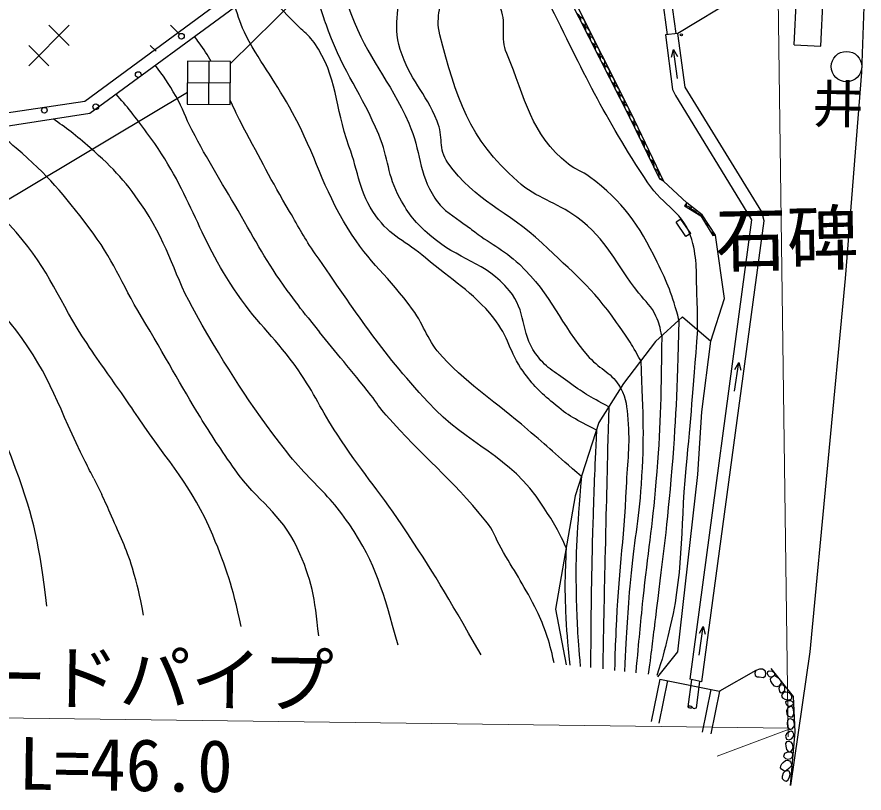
# Model space of a CAD drawing. Units: millimetres, scale not verified. Extents: x 40000 to 680000, y 20000 to 380000.
# Drawn here: x 493148 to 522749, y 272987 to 300103 of the extents above; entities that cross this region are included whole.
import ezdxf
from ezdxf.enums import TextEntityAlignment as Align

# ---------------------------------------------------------------- set-up
doc = ezdxf.new("R2010")
doc.units = ezdxf.units.MM
doc.header["$LTSCALE"] = 1000
for name, color, linetype, lineweight in [('M-BGD', 7, 'Continuous', 25), ('M-BMK-ROW', 30, 'Continuous', 25), ('M-STR-HTXT', 7, 'Continuous', 13)]:
    doc.layers.add(name, color=color, linetype=linetype, lineweight=lineweight)
doc.styles.add('ＭＳ ゴシック', font='')
doc.styles.get('ＭＳ ゴシック').set_extended_font_data('MS Gothic')

# ---------------------------------------------------------------- blocks, each defined once
blk = doc.blocks.new('circle')
at = {"color": 0, "linetype": 'Continuous', "lineweight": -2}
blk.add_circle((0, 0), 1.25, dxfattribs=at)

msp = doc.modelspace()

# ---------------------------------------------------------------- linework, layer by layer
at = {"layer": 'M-BGD'}
for p, q in [((522840, 303126), (522660, 298168)), ((514570, 296561), (511504, 302632)), ((511615, 302681), (514589, 296779)), ((516182, 299519), (515778, 302524)), ((515470, 302483), (515866, 299483)), ((502344, 302170), (495521, 297154)), ((501649, 301100), (495698, 296726)), ((503085, 299678), (501697, 301082)), ((518988, 301190), (516243, 299527)), ((520312, 299128), (520400, 300973)), ((521241, 299084), (521328, 300929)), ((493561, 298400), (494975, 299814)), ((494268, 299814), (494975, 299107)), ((498511, 299814), (498825, 299500)), ((516243, 299527), (515806, 299475)), ((515806, 299475), (516057, 297569)), ((516496, 297646), (516243, 299527)), ((493561, 299107), (494268, 298400)), ((497804, 299107), (498008, 298902)), ((520312, 299128), (521241, 299084)), ((516024, 298696), (516089, 298960)), ((516228, 297957), (516089, 298960)), ((516089, 298960), (516224, 298723)), ((522660, 298168), (522092, 290959)), ((516057, 297569), (516158, 297353)), ((519179, 293293), (516496, 297646)), ((516158, 297353), (518777, 293078)), ((495521, 297154), (492261, 296659)), ((495698, 296726), (492250, 296202)), ((514589, 296779), (515742, 294368)), ((515613, 294434), (514570, 296561)), ((515742, 294368), (515613, 294434)), ((516550, 293607), (515742, 294368)), ((516550, 293607), (516473, 293499)), ((516473, 293499), (517048, 293151)), ((517087, 293186), (516550, 293607)), ((508126, 293342), (508636, 292967)), ((517048, 293151), (517467, 292465)), ((517562, 292476), (517087, 293186)), ((518777, 293078), (518814, 293011)), ((519253, 292983), (519179, 293293)), ((516346, 293042), (516179, 292927)), ((516525, 292427), (516179, 292927)), ((516691, 292542), (516346, 293042)), ((518814, 293011), (516663, 276966)), ((517075, 276877), (519253, 292983)), ((516691, 292542), (516525, 292427)), ((517467, 292465), (517562, 292476)), ((517869, 290266), (517562, 292476)), ((522092, 290959), (520851, 277919)), ((517397, 288772), (517869, 290266)), ((503322, 289585), (503718, 289090)), ((516406, 289625), (515465, 288765)), ((516406, 289625), (517397, 288772)), ((515465, 288765), (514337, 287302)), ((517085, 286312), (517397, 288772)), ((518225, 287025), (518374, 288027)), ((518236, 287791), (518374, 288027)), ((518374, 288027), (518437, 287761)), ((514337, 287302), (513484, 285935)), ((516942, 284112), (517085, 286312)), ((513484, 285935), (512654, 283368)), ((495830, 283980), (496112, 283413)), ((516246, 277920), (516942, 284112)), ((512654, 283368), (511963, 279415)), ((511963, 279415), (512341, 277472)), ((516990, 277804), (517127, 278807)), ((516993, 278570), (517127, 278807)), ((517127, 278807), (517193, 278543)), ((515543, 277053), (516246, 277920)), ((520851, 277919), (520180, 273255)), ((518972, 277264), (517694, 276546)), ((518972, 277264), (518930, 277181)), ((518930, 277181), (518944, 277099)), ((518944, 277099), (519016, 277043)), ((519095, 277312), (518972, 277264)), ((519201, 277311), (519095, 277312)), ((519298, 277258), (519201, 277311)), ((519231, 277027), (519308, 277080)), ((519319, 277179), (519298, 277258)), ((519308, 277080), (519319, 277179)), ((519380, 277151), (519382, 277234)), ((519399, 277100), (519380, 277151)), ((519382, 277234), (519433, 277258)), ((519449, 277050), (519399, 277100)), ((519433, 277258), (519549, 277242)), ((520288, 276366), (519505, 277339)), ((519549, 277242), (519593, 277210)), ((519551, 277060), (519604, 277090)), ((519618, 277101), (519569, 277060)), ((519593, 277210), (519622, 277166)), ((519604, 277090), (519667, 277073)), ((519622, 277166), (519618, 277101)), ((519667, 277073), (519734, 277030)), ((515616, 276970), (515313, 275482)), ((515884, 276916), (515580, 275427)), ((515616, 276970), (517694, 276546)), ((516723, 276958), (516595, 276005)), ((517075, 276877), (516663, 276966)), ((516891, 275966), (517015, 276886)), ((519016, 277043), (519087, 277044)), ((519087, 277044), (519231, 277027)), ((519509, 277038), (519449, 277050)), ((519478, 276965), (519508, 277023)), ((519493, 276898), (519478, 276965)), ((519547, 276808), (519493, 276898)), ((519508, 277023), (519551, 277060)), ((519569, 277060), (519509, 277038)), ((519624, 276719), (519547, 276808)), ((519734, 277030), (519781, 276979)), ((519781, 276979), (519842, 276894)), ((519906, 276767), (519801, 276740)), ((519850, 276822), (519811, 276763)), ((519842, 276894), (519850, 276822)), ((519978, 276693), (519906, 276767)), ((517395, 276607), (517091, 275119)), ((517694, 276546), (517390, 275058)), ((519695, 276698), (519624, 276719)), ((519768, 276726), (519695, 276698)), ((519811, 276763), (519768, 276726)), ((519801, 276740), (519773, 276640)), ((519773, 276640), (519790, 276538)), ((519790, 276538), (519820, 276498)), ((519820, 276498), (519875, 276493)), ((519875, 276493), (519981, 276566)), ((519944, 276512), (519882, 276437)), ((520013, 276518), (519944, 276512)), ((519985, 276626), (519978, 276693)), ((519981, 276566), (519985, 276626)), ((520130, 276491), (520013, 276518)), ((520191, 276435), (520130, 276491)), ((519882, 276437), (519862, 276367)), ((519862, 276367), (519900, 276309)), ((519900, 276309), (519985, 276271)), ((519985, 276271), (520102, 276243)), ((520014, 276189), (520061, 276220)), ((520024, 276107), (520014, 276189)), ((520061, 276220), (520178, 276222)), ((520102, 276243), (520204, 276264)), ((520178, 276222), (520226, 276197)), ((520223, 276364), (520191, 276435)), ((520204, 276264), (520223, 276316)), ((520223, 276316), (520223, 276364)), ((520226, 276197), (520262, 276159)), ((520340, 275130), (520288, 276366)), ((520051, 276059), (520024, 276107)), ((520075, 275940), (520041, 275864)), ((520109, 276017), (520051, 276059)), ((520132, 275993), (520075, 275940)), ((520169, 276014), (520109, 276017)), ((520178, 276008), (520132, 275993)), ((520225, 276046), (520169, 276014)), ((520233, 276005), (520178, 276008)), ((520267, 276094), (520225, 276046)), ((520285, 275915), (520233, 276005)), ((520262, 276159), (520267, 276094)), ((520296, 275796), (520285, 275915)), ((520041, 275864), (520052, 275744)), ((520052, 275744), (520080, 275681)), ((520080, 275681), (520171, 275646)), ((520171, 275646), (520243, 275649)), ((520243, 275649), (520286, 275703)), ((520286, 275703), (520296, 275796)), ((520068, 275517), (520061, 275425)), ((520061, 275425), (520077, 275306)), ((520109, 275574), (520068, 275517)), ((520077, 275306), (520132, 275217)), ((520181, 275579), (520109, 275574)), ((520273, 275547), (520181, 275579)), ((520232, 275234), (520288, 275288)), ((520303, 275485), (520273, 275547)), ((520288, 275288), (520318, 275365)), ((520318, 275365), (520303, 275485)), ((520042, 275052), (520009, 274972)), ((520153, 275142), (520042, 275052)), ((520132, 275217), (520187, 275217)), ((520216, 275145), (520153, 275142)), ((520180, 273255), (520340, 275130)), ((520187, 275217), (520232, 275234)), ((520259, 275109), (520216, 275145)), ((520296, 275045), (520259, 275109)), ((520282, 274965), (520296, 275045)), ((520040, 274777), (520006, 274716)), ((520006, 274716), (520010, 274624)), ((520009, 274972), (520039, 274869)), ((520039, 274869), (520129, 274846)), ((520112, 274790), (520040, 274777)), ((520207, 274769), (520112, 274790)), ((520129, 274846), (520209, 274879)), ((520243, 274710), (520207, 274769)), ((520209, 274879), (520282, 274965)), ((520272, 274594), (520243, 274710)), ((520048, 274410), (519974, 274365)), ((520010, 274624), (520038, 274507)), ((520038, 274507), (520103, 274425)), ((520190, 274419), (520048, 274410)), ((520103, 274425), (520158, 274431)), ((520158, 274431), (520201, 274453)), ((520243, 274385), (520190, 274419)), ((520201, 274453), (520250, 274514)), ((520250, 274514), (520272, 274594)), ((519927, 274058), (520006, 274126)), ((519974, 274365), (519939, 274263)), ((519939, 274263), (519998, 274192)), ((519998, 274192), (520082, 274172)), ((520006, 274126), (520077, 274141)), ((520077, 274141), (520139, 274108)), ((520082, 274172), (520192, 274200)), ((520139, 274108), (520180, 274069)), ((520192, 274200), (520250, 274257)), ((520257, 274330), (520243, 274385)), ((520250, 274257), (520257, 274330)), ((519833, 273871), (519844, 273935)), ((519868, 273821), (519833, 273871)), ((519844, 273935), (519880, 274006)), ((519909, 273782), (519868, 273821)), ((519880, 274006), (519927, 274058)), ((520120, 273840), (520035, 273778)), ((520201, 273926), (520120, 273840)), ((520180, 274069), (520215, 273999)), ((520215, 273999), (520201, 273926)), ((519918, 273680), (519885, 273565)), ((519885, 273565), (519888, 273496)), ((519969, 273757), (519909, 273782)), ((519976, 273739), (519918, 273680)), ((520035, 273778), (519969, 273757)), ((520049, 273767), (519976, 273739)), ((520097, 273765), (520049, 273767)), ((520088, 273442), (520131, 273525)), ((520148, 273743), (520097, 273765)), ((520131, 273525), (520164, 273640)), ((520164, 273640), (520148, 273743)), ((519888, 273496), (519960, 273430)), ((519960, 273430), (520029, 273406)), ((520029, 273406), (520088, 273442))]:
    msp.add_line(p, q, dxfattribs=at)
for centre, radius in [((498895, 299430), 100), ((522135, 298368), 532), ((497387, 298089), 100), ((494106, 296844), 100), ((495902, 296964), 100)]:
    msp.add_circle(centre, radius, dxfattribs=at)
for centre, radius, start, end in [((512583, 299979), 275, 354.4226, 59.1696), ((512737, 299843), 275, 26.9299, 70.3438), ((512754, 299640), 275, 354.5649, 59.0273), ((512737, 299843), 275, 343.1381, 26.552), ((512908, 299504), 275, 26.9414, 70.3438), ((512908, 299504), 275, 343.1381, 26.5405), ((512925, 299300), 275, 354.7077, 58.8845), ((513079, 299165), 275, 26.9522, 70.3438), ((513079, 299165), 275, 343.1381, 26.5297), ((513096, 298961), 275, 354.8511, 58.7411), ((513249, 298826), 275, 26.9625, 70.3438), ((513267, 298622), 275, 354.9951, 58.5971), ((513249, 298826), 275, 343.1381, 26.5194), ((513420, 298487), 275, 26.9724, 70.3438), ((513438, 298283), 275, 355.1397, 58.4525), ((513420, 298487), 275, 343.1381, 26.5095), ((513591, 298147), 275, 26.9818, 70.3438), ((513609, 297944), 275, 355.2848, 58.3074), ((513591, 298147), 275, 343.1381, 26.5001), ((513762, 297808), 275, 26.9909, 70.3438), ((513780, 297604), 275, 355.4306, 58.1616), ((513762, 297808), 275, 343.1381, 26.491), ((513933, 297469), 275, 26.9997, 70.3438), ((513951, 297265), 275, 355.577, 58.0152), ((513933, 297469), 275, 343.1381, 26.4822), ((514104, 297130), 275, 27.0082, 70.3438), ((514104, 297130), 275, 343.1381, 26.4737), ((514122, 296926), 275, 355.724, 57.8682), ((514275, 296791), 275, 27.0164, 70.3438), ((514275, 296791), 275, 343.1381, 26.4655), ((514292, 296587), 275, 355.8716, 57.7206), ((514446, 296451), 275, 36.2141, 70.3438), ((514463, 296248), 275, 354.2213, 57.9998), ((514446, 296451), 275, 343.1381, 14.9134), ((514617, 296112), 275, 42.9263, 70.3438), ((514634, 295909), 275, 352.6115, 59.6096), ((514617, 296112), 275, 343.1381, 8.2012), ((514788, 295773), 275, 47.7293, 70.3438), ((514805, 295569), 275, 351.0673, 61.1538), ((514788, 295773), 275, 343.1381, 3.3982), ((514958, 295434), 275, 51.6986, 70.3438), ((514976, 295230), 275, 349.5804, 62.6408), ((514958, 295434), 275, 343.1381, 359.4289), ((515129, 295095), 275, 55.1722, 70.3438), ((515147, 294891), 275, 348.1438, 64.0774), ((515129, 295095), 275, 343.1381, 355.9553), ((515300, 294756), 275, 58.309, 70.3438), ((515318, 294552), 275, 346.7519, 65.4692), ((515300, 294756), 275, 343.1381, 352.8185), ((515471, 294416), 275, 61.1986, 70.3438), ((515489, 294213), 275, 40.1211, 66.821), ((516313, 293344), 275, 20.2462, 46.023), ((516270, 293545), 275, 350.207, 10.3185), ((516482, 293229), 275, 24.2345, 77.4127), ((516439, 293429), 275, 350.207, 11.0715), ((516650, 293113), 275, 28.6748, 77.4127), ((516608, 293314), 275, 350.207, 6.9917), ((516819, 292998), 275, 33.8099, 77.4127), ((516777, 293198), 275, 350.207, 3.1853), ((516988, 292882), 275, 58.1919, 77.4127), ((516819, 292998), 275, 28.9855, 33.8099), ((517030, 292682), 275, 11.6282, 51.1671), ((516988, 292882), 275, 350.207, 9.428), ((517199, 292567), 275, 58.1916, 77.4127), ((517242, 292367), 275, 21.7291, 59.3902), ((517199, 292567), 275, 350.207, 9.4284), ((517411, 292251), 275, 58.1912, 77.4127), ((516679, 276073), 108, 218.7595, 305.9651), ((516659, 275918), 108, 38.7595, 125.9651), ((516827, 276053), 108, 218.7595, 305.9651)]:
    msp.add_arc(centre, radius, start, end, dxfattribs=at)
for points, knots in [([(516926, 289178), (516932, 289753), (516927, 289915), (516908, 290387), (516878, 291146), (516935, 291592), (516730, 292324), (516466, 293269), (515737, 293493), (515195, 294310), (513627, 296671), (512965, 298132), (511704, 300670), (511001, 302085), (510545, 302863), (510067, 304370), (509838, 305092), (510009, 305605), (509625, 306258), (509261, 306879), (508765, 306986), (508157, 307371)], [0, 0, 0, 0, 1, 1, 1, 2, 2, 2, 3, 3, 3, 4, 4, 4, 5, 5, 5, 6, 6, 6, 7, 7, 7, 7]), ([(515680, 288961), (515625, 289272), (515592, 289393), (515478, 289649), (515319, 290007), (515119, 290143), (514878, 290451), (514055, 291505), (513790, 292309), (512716, 293104), (511953, 293669), (511349, 293734), (510636, 294360), (508934, 295852), (508498, 297291), (507924, 299480), (507750, 300144), (508044, 300554), (507976, 301237), (507927, 301732), (507801, 301994), (507666, 302473), (507400, 303424), (507466, 304065), (506922, 304890), (506799, 305076), (506671, 305232), (506537, 305367)], [0, 0, 0, 0, 1, 1, 1, 2, 2, 2, 3, 3, 3, 4, 4, 4, 5, 5, 5, 6, 6, 6, 7, 7, 7, 8, 8, 8, 9, 9, 9, 9]), ([(516282, 289511), (516032, 290441), (515890, 290777), (515518, 291536), (514865, 292871), (514345, 293627), (513156, 294519), (512888, 294720), (512684, 294752), (512422, 294960), (511068, 296037), (510939, 297234), (510263, 298826), (510022, 299394), (510278, 299816), (510054, 300391), (509671, 301379), (509344, 301883), (508883, 302837), (508801, 303006), (508746, 303096), (508673, 303269), (508384, 303957), (508501, 304509), (508288, 305117)], [0, 0, 0, 0, 1, 1, 1, 2, 2, 2, 3, 3, 3, 4, 4, 4, 5, 5, 5, 6, 6, 6, 7, 7, 7, 8, 8, 8, 8]), ([(514948, 288094), (514596, 288731), (514455, 288923), (514102, 289429), (513251, 290645), (512575, 291175), (511499, 292197), (510272, 293364), (509185, 293633), (508202, 295011), (507862, 295487), (508060, 295922), (507835, 296461), (507413, 297478), (506875, 297915), (506538, 298963), (506237, 299899), (506642, 300523), (506407, 301478), (506131, 302596), (506007, 303276), (505379, 304242), (505308, 304352), (505238, 304442), (505168, 304524)], [0, 0, 0, 0, 1, 1, 1, 2, 2, 2, 3, 3, 3, 4, 4, 4, 5, 5, 5, 6, 6, 6, 7, 7, 7, 8, 8, 8, 8]), ([(503835, 303834), (504093, 303171), (504263, 302781), (504466, 302077), (504671, 301367), (504557, 300911), (504814, 300219), (505404, 298633), (506155, 297937), (506839, 296389), (507277, 295398), (507158, 294674), (507756, 293770), (507875, 293592), (507997, 293457), (508126, 293342)], [0, 0, 0, 0, 1, 1, 1, 2, 2, 2, 3, 3, 3, 4, 4, 4, 5, 5, 5, 5]), ([(512873, 284045), (511961, 284848), (511727, 285052), (510989, 285692), (509835, 286691), (509063, 287118), (508015, 288228), (507489, 288784), (507417, 289265), (506970, 289886), (506149, 291026), (505463, 291500), (504723, 292695), (503797, 294191), (503614, 295210), (502777, 296758), (502195, 297835), (501739, 298364), (501161, 299443), (500972, 299797), (500871, 300136), (500775, 300457)], [0, 0, 0, 0, 1, 1, 1, 2, 2, 2, 3, 3, 3, 4, 4, 4, 5, 5, 5, 6, 6, 6, 7, 7, 7, 7]), ([(513827, 286486), (513144, 286858), (512923, 286972), (512398, 287364), (511930, 287713), (511603, 287865), (511270, 288343), (510739, 289105), (510952, 289824), (510360, 290539), (509514, 291559), (508569, 291602), (507573, 292476), (507084, 292905), (506840, 293202), (506526, 293771), (506084, 294570), (506146, 295149), (505793, 295991), (505186, 297439), (504582, 298134), (504038, 299607), (503922, 299921), (503874, 300031), (503754, 300417)], [0, 0, 0, 0, 1, 1, 1, 2, 2, 2, 3, 3, 3, 4, 4, 4, 5, 5, 5, 6, 6, 6, 7, 7, 7, 8, 8, 8, 8]), ([(513398, 285669), (512686, 286036), (512423, 286160), (511893, 286605), (511432, 286992), (511182, 287233), (510832, 287722), (510352, 288393), (510331, 288930), (509815, 289574), (509035, 290547), (508368, 290875), (507422, 291688), (506750, 292266), (506200, 292428), (505688, 293151), (505097, 293984), (505098, 294633), (504748, 295592), (504236, 296991), (504378, 297981), (503533, 299207), (503386, 299420), (503238, 299532), (503085, 299678)], [0, 0, 0, 0, 1, 1, 1, 2, 2, 2, 3, 3, 3, 4, 4, 4, 5, 5, 5, 6, 6, 6, 7, 7, 7, 8, 8, 8, 8]), ([(499937, 298548), (499816, 298757), (499679, 298973), (499514, 299203), (499461, 299278), (499409, 299348), (499358, 299416)], [0, 0, 0, 0, 1, 1, 1, 2, 2, 2, 2]), ([(503322, 289585), (503093, 289875), (502854, 290189), (502594, 290545), (501839, 291580), (501522, 292232), (500874, 293336), (500231, 294430), (499852, 295033), (499262, 296156), (499026, 296604), (498962, 296890), (498706, 297328), (498446, 297775), (498260, 298056), (497988, 298409)], [0, 0, 0, 0, 1, 1, 1, 2, 2, 2, 3, 3, 3, 4, 4, 4, 5, 5, 5, 5]), ([(509368, 277821), (508096, 280012), (507756, 280633), (506596, 282355), (505747, 283616), (505172, 284253), (504336, 285524), (503772, 286381), (503558, 286927), (502973, 287770), (502218, 288856), (501605, 289322), (500855, 290412), (499422, 292495), (499208, 294036), (497691, 296058), (497284, 296601), (496979, 297006), (496614, 297399)], [0, 0, 0, 0, 1, 1, 1, 2, 2, 2, 3, 3, 3, 4, 4, 4, 5, 5, 5, 6, 6, 6, 6]), ([(512337, 281555), (512039, 282249), (511867, 282485), (511506, 283045), (510369, 284811), (508937, 285101), (507513, 286644), (505788, 288514), (505030, 289745), (503572, 291830), (503186, 292382), (503016, 292721), (502676, 293301), (502010, 294436), (501680, 295097), (501057, 296256), (500876, 296595), (500733, 296899), (500602, 297186)], [0, 0, 0, 0, 1, 1, 1, 2, 2, 2, 3, 3, 3, 4, 4, 4, 5, 5, 5, 6, 6, 6, 6]), ([(504094, 283241), (503610, 283786), (503126, 284201), (502575, 284910), (501202, 286677), (500537, 287753), (499420, 289692), (498621, 291080), (498490, 292033), (497612, 293372), (496994, 294314), (496549, 294791), (495704, 295535), (495226, 295955), (494833, 296253), (494420, 296532)], [0, 0, 0, 0, 1, 1, 1, 2, 2, 2, 3, 3, 3, 4, 4, 4, 5, 5, 5, 5]), ([(499558, 286115), (498878, 287222), (498336, 288238), (497501, 289624), (496770, 290838), (496522, 291626), (495660, 292750), (494767, 293913), (494240, 294567), (493124, 295519), (492811, 295786), (492529, 296009), (492254, 296205)], [0, 0, 0, 0, 1, 1, 1, 2, 2, 2, 3, 3, 3, 4, 4, 4, 4]), ([(496255, 287733), (496053, 288020), (495841, 288325), (495596, 288691), (494594, 290187), (494316, 291234), (493119, 292580), (492480, 293298), (491938, 293740), (491305, 294180)], [0, 0, 0, 0, 1, 1, 1, 2, 2, 2, 3, 3, 3, 3]), ([(508636, 292967), (508761, 292882), (508893, 292791), (509034, 292680), (509667, 292179), (510116, 292016), (510704, 291463), (511861, 290373), (512092, 289397), (513148, 288210), (513544, 287765), (513952, 287666), (514238, 287144), (514451, 286756), (514453, 286481), (514492, 286041), (514575, 285121), (514478, 284600), (514435, 283677), (514345, 281721), (514156, 280634), (514077, 278677), (514055, 278129), (514044, 277950), (514030, 277274)], [0, 0, 0, 0, 1, 1, 1, 2, 2, 2, 3, 3, 3, 4, 4, 4, 5, 5, 5, 6, 6, 6, 7, 7, 7, 8, 8, 8, 8]), ([(494192, 279515), (493920, 281691), (493772, 282518), (493103, 284324), (492297, 286499), (491669, 287749), (490075, 289433), (489449, 290095), (488919, 290315), (488051, 290589), (487671, 290709), (487436, 290685), (487039, 290703), (485458, 290777), (484426, 291431), (482987, 290771), (482287, 290449), (481858, 290193), (481442, 289544), (480975, 288816), (481068, 288245), (480898, 287396), (480570, 285764), (480237, 284854), (480212, 283189), (480201, 282424), (480194, 282126), (480283, 281231)], [0, 0, 0, 0, 1, 1, 1, 2, 2, 2, 3, 3, 3, 4, 4, 4, 5, 5, 5, 6, 6, 6, 7, 7, 7, 8, 8, 8, 9, 9, 9, 9]), ([(495830, 283980), (495740, 284159), (495642, 284349), (495532, 284568), (494616, 286379), (494350, 287558), (493112, 289166), (492293, 290231), (491597, 290764), (490714, 291532)], [0, 0, 0, 0, 1, 1, 1, 2, 2, 2, 3, 3, 3, 3]), ([(516282, 289511), (516199, 286849), (516184, 286116), (515999, 283948), (515838, 282057), (515685, 281003), (515456, 279118), (515362, 278344), (515333, 278098), (515210, 277136)], [0, 0, 0, 0, 1, 1, 1, 2, 2, 2, 3, 3, 3, 3]), ([(511917, 277540), (511805, 278037), (511773, 278190), (511631, 278592), (511503, 278954), (511421, 279156), (511244, 279498), (510822, 280316), (510524, 280741), (510067, 281541), (509856, 281910), (509808, 282165), (509537, 282492), (508270, 284020), (507374, 284710), (506047, 286186), (505817, 286441), (505730, 286617), (505518, 286887), (504821, 287774), (504282, 288397), (503718, 289090)], [0, 0, 0, 0, 1, 1, 1, 2, 2, 2, 3, 3, 3, 4, 4, 4, 5, 5, 5, 6, 6, 6, 7, 7, 7, 7]), ([(515680, 288961), (515640, 286527), (515642, 285846), (515478, 283858), (515346, 282261), (515182, 281375), (515019, 279781), (514916, 278768), (514884, 278446), (514770, 277187)], [0, 0, 0, 0, 1, 1, 1, 2, 2, 2, 3, 3, 3, 3]), ([(516926, 289178), (516748, 286832), (516698, 286224), (516521, 284333), (516307, 282035), (516458, 280695), (515893, 278456), (515758, 277923), (515722, 277718), (515512, 277100)], [0, 0, 0, 0, 1, 1, 1, 2, 2, 2, 3, 3, 3, 3]), ([(514948, 288094), (515026, 286060), (515069, 285454), (514957, 283767), (514870, 282464), (514697, 281745), (514583, 280443), (514473, 279192), (514452, 278776), (514377, 277233)], [0, 0, 0, 0, 1, 1, 1, 2, 2, 2, 3, 3, 3, 3]), ([(500986, 278803), (500657, 280277), (500494, 280793), (499988, 281999), (499256, 283744), (498449, 284519), (497397, 286091), (496955, 286752), (496621, 287214), (496255, 287733)], [0, 0, 0, 0, 1, 1, 1, 2, 2, 2, 3, 3, 3, 3]), ([(513827, 286486), (513767, 284188), (513752, 283611), (513709, 281768), (513669, 280031), (513658, 279487), (513615, 277323)], [0, 0, 0, 0, 1, 1, 1, 2, 2, 2, 2]), ([(503693, 278478), (503549, 279833), (503464, 280432), (502940, 281551), (502363, 282786), (501558, 283173), (500769, 284285), (500291, 284959), (499906, 285549), (499558, 286115)], [0, 0, 0, 0, 1, 1, 1, 2, 2, 2, 3, 3, 3, 3]), ([(513398, 285669), (513326, 284101), (513312, 283695), (513273, 282430), (513211, 280455), (513213, 279821), (513190, 277373)], [0, 0, 0, 0, 1, 1, 1, 2, 2, 2, 2]), ([(512873, 284045), (512723, 282081), (512648, 281507), (512690, 279878), (512715, 278914), (512728, 278575), (512833, 277414)], [0, 0, 0, 0, 1, 1, 1, 2, 2, 2, 2]), ([(497568, 279204), (497425, 279977), (497375, 280217), (497182, 280848), (496958, 281579), (496755, 281963), (496452, 282666), (496328, 282953), (496220, 283190), (496112, 283413)], [0, 0, 0, 0, 1, 1, 1, 2, 2, 2, 3, 3, 3, 3]), ([(506470, 278160), (505906, 280103), (505743, 280909), (504752, 282392), (504529, 282726), (504311, 282996), (504094, 283241)], [0, 0, 0, 0, 1, 1, 1, 2, 2, 2, 2]), ([(512337, 281555), (512297, 280515), (512281, 280216), (512317, 279359), (512348, 278614), (512373, 278356), (512472, 277457)], [0, 0, 0, 0, 1, 1, 1, 2, 2, 2, 2])]:
    msp.add_open_spline(points, degree=3, knots=knots, dxfattribs=at)
at = {"layer": 'M-BMK-ROW'}
for p, q in [((500616, 298481), (507339, 305114)), ((499851, 297049), (499861, 298549)), ((500606, 297793), (499106, 297804)), ((499104, 297466), (490720, 292444))]:
    msp.add_line(p, q, dxfattribs=at)
msp.add_lwpolyline([(500611, 298543), (499112, 298554), (499101, 297054), (500601, 297043)], close=True, dxfattribs=at)
at = {"layer": 'M-STR-HTXT'}
for p, q in [((519616, 310019), (520099, 274956)), ((473968, 275868), (520111, 275253)), ((520132, 275217), (517617, 274279))]:
    msp.add_line(p, q, dxfattribs=at)

# ---------------------------------------------------------------- block references
at = {"layer": 'M-BGD', "xscale": 30.4, "yscale": 30.4}
msp.add_blockref('circle', (516365, 299478), dxfattribs=at)

# ---------------------------------------------------------------- texts
at = {"layer": 'M-BGD', "style": 'ＭＳ ゴシック'}
for s, height, rotation, p in [('井', 1320, 358.973, (521837, 297059)), ('石碑', 1833, 1.108, (520057, 292355))]:
    msp.add_text(s, height=height, rotation=rotation, dxfattribs=at).set_placement(p, align=Align.MIDDLE_CENTER)
at = {"layer": 'M-STR-HTXT', "style": 'ＭＳ ゴシック'}
for s, p in [('ガードパイプ', (496696, 275533)), ('L=46.0', (496928, 272513))]:
    msp.add_text(s, height=1833, rotation=359.236, dxfattribs=at).set_placement(p, align=Align.BOTTOM_CENTER)

doc.saveas('drawing.dxf')
